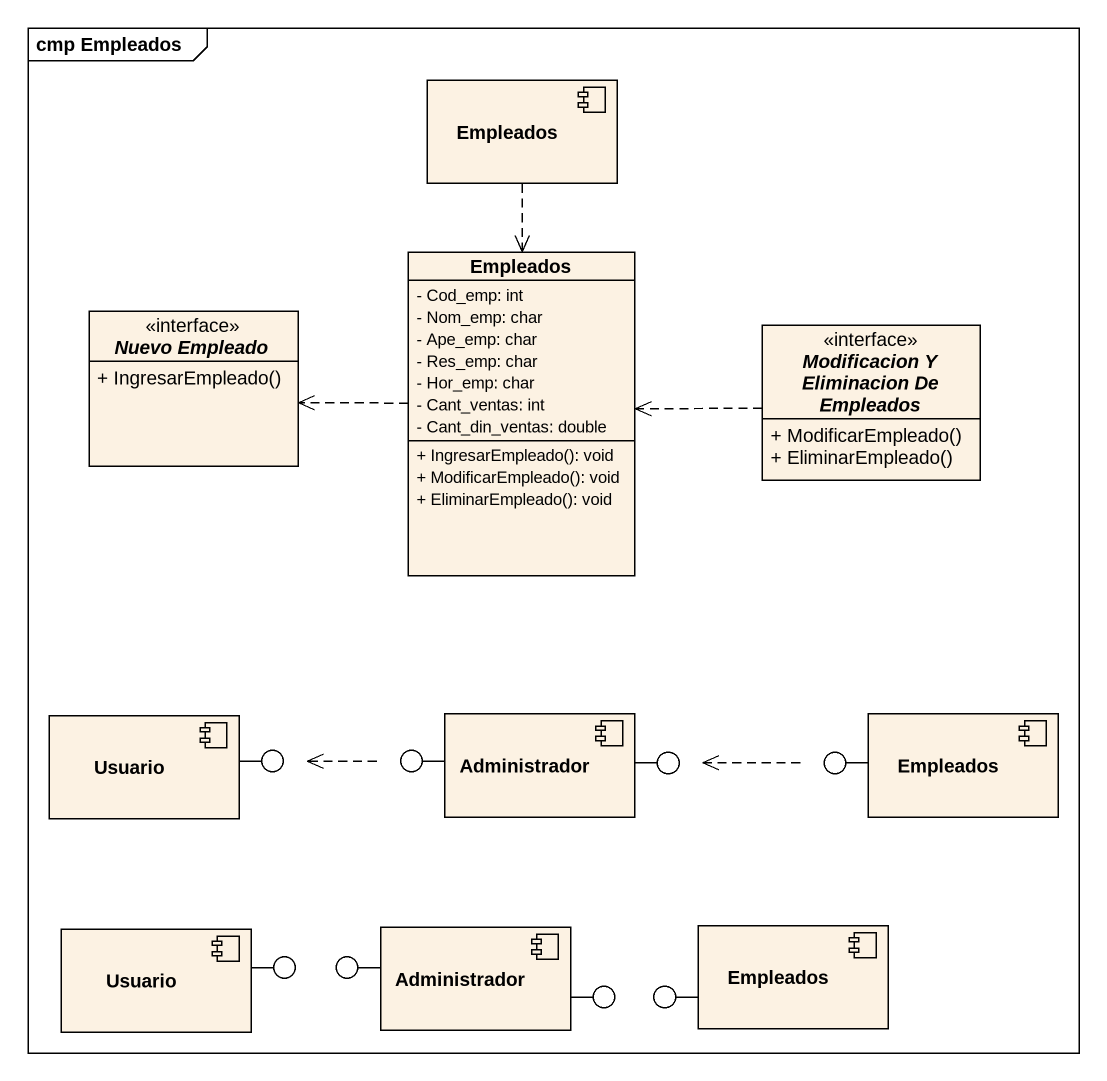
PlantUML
@startuml
mainframe cmp Empleados
allowmixing
hide circle
hide empty members
skinparam classAttributeIconSize 0
component Empleados
interface "Nuevo Empleado" as Nuevo_Empleado {
  {field} + IngresarEmpleado()
}
class "Empleados" as Empleados_2 {
  - Cod_emp: int
  - Nom_emp: char
  - Ape_emp: char
  - Res_emp: char
  - Hor_emp: char
  - Cant_ventas: int
  - Cant_din_ventas: double
  + IngresarEmpleado(): void
  + ModificarEmpleado(): void
  + EliminarEmpleado(): void
}
interface "Modificacion Y Eliminacion De Empleados" as Modificacion_Y_Eliminacion {
  {field} + ModificarEmpleado()
  {field} + EliminarEmpleado()
}
component Administrador
component "Empleados" as Empleados_3
component Usuario
() " " as lollipop1
() " " as lollipop2
() " " as lollipop3
() " " as lollipop4
component "Usuario" as Usuario_2
component "Administrador" as Administrador_2
component "Empleados" as Empleados_4
() " " as lollipop5
() " " as lollipop6
() " " as lollipop7
() " " as lollipop8
Usuario -right- lollipop1
Administrador -left- lollipop2
Administrador -right- lollipop3
Empleados_3 -left- lollipop4
Usuario_2 -right- lollipop5
Administrador_2 -left- lollipop6
Administrador_2 -right- lollipop7
Empleados_4 -left- lollipop8
Empleados ..> Empleados_2
Empleados_2 .left.> Nuevo_Empleado
Modificacion_Y_Eliminacion .left.> Empleados_2
lollipop2 .left.> lollipop1
lollipop4 .left.> lollipop3
@enduml
